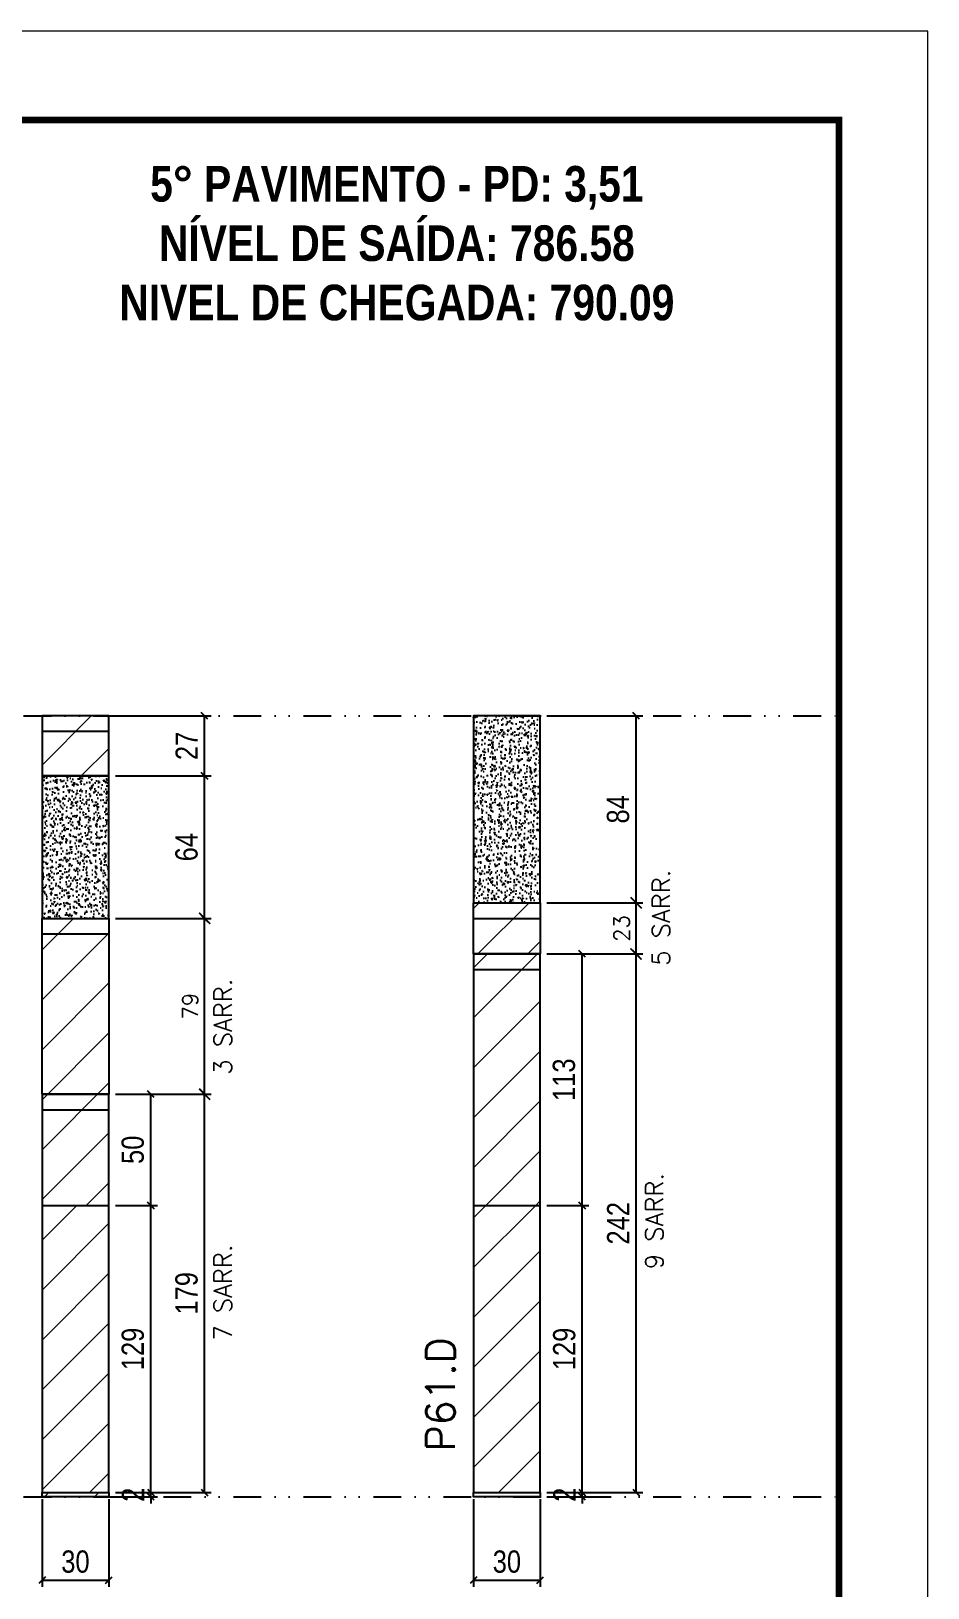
# Model space of a CAD drawing. Extents: x 28748 to 35002, y 14885 to 43501.
# Drawn here: x 31429 to 31832, y 37058 to 37758 of the extents above; entities that cross this region are included whole.
import ezdxf

# ---------------------------------------------------------------- set-up
doc = ezdxf.new("R2010")
doc.units = 0
doc.linetypes.add('DASHED', pattern=[0.75, 0.5, -0.25])
doc.linetypes.add('DIVIDE2', pattern=[0.625, 0.25, -0.125, 0, -0.125, 0, -0.125])
for name, color, linetype in [('COTA', 241, 'Continuous'), ('NOMENCLATURA', 7, 'Continuous'), ('Nível', 160, 'Continuous'), ('Painéis', 200, 'Continuous'), ('SARR_2.2x7', 40, 'Continuous')]:
    doc.layers.add(name, color=color, linetype=linetype)
for name, color, linetype, lineweight in [('Folhas', 255, 'Continuous', 9), ('Hachura', 251, 'Continuous', 9), ('SARRAFO DE PRESSAO', 251, 'DASHED', 9), ('Texto Seção', 7, 'Continuous', 15)]:
    doc.layers.add(name, color=color, linetype=linetype, lineweight=lineweight)
doc.styles.add('COTA TECNICA', font='techl___.ttf', dxfattribs={"height": 10})
doc.styles.add('COTA TECNICA-50', font='techl___.ttf', dxfattribs={"height": 10})
doc.styles.add('REGUA-120', font='ROMANS.shx', dxfattribs={"height": 15})
doc.styles.add('ROMANC', font='techb___.ttf', dxfattribs={"height": 2.5})
doc.styles.add('ROMANS', font='romans.shx')
doc.dimstyles.new('COTA PAINEL-50', dxfattribs={"dimtxt": 10, "dimasz": 3, "dimexe": 3, "dimexo": 3, "dimgap": 3, "dimtad": 1, "dimdec": 1, "dimzin": 12, "dimdsep": 46, "dimtxsty": 'COTA TECNICA-50', "dimblk1": 'OBLIQUE', "dimblk2": 'OBLIQUE', "dimsah": 1, "dimcen": 0.9, "dimclrd": 4, "dimclre": 4, "dimclrt": 240, "dimadec": 1, "dimazin": 3, "dimtfac": 1, "dimtdec": 1, "dimtmove": 0, "dimatfit": 3, "dimfxl": 1, "dimtolj": 1, "dimtzin": 12, "dimarcsym": 0})
doc.dimstyles.new('Cota Paínel', dxfattribs={"dimtxt": 7, "dimasz": 5, "dimexe": 3, "dimexo": 3, "dimgap": 3, "dimtad": 1, "dimdec": 1, "dimzin": 12, "dimdsep": 46, "dimtxsty": 'ROMANS', "dimblk": 'ARCHTICK', "dimcen": 0, "dimclrd": 4, "dimclre": 4, "dimclrt": 1, "dimadec": 1, "dimazin": 3, "dimtfac": 1, "dimtdec": 1, "dimtmove": 0, "dimatfit": 3, "dimldrblk": 'OBLIQUE', "dimfxl": 1, "dimtolj": 1, "dimtzin": 12, "dimarcsym": 0})
doc.dimstyles.new('PAINEL', dxfattribs={"dimtxt": 10, "dimasz": 3, "dimexe": 3, "dimexo": 3, "dimgap": 3, "dimtad": 1, "dimdec": 1, "dimzin": 12, "dimdsep": 46, "dimtxsty": 'COTA TECNICA', "dimblk1": 'OBLIQUE', "dimblk2": 'OBLIQUE', "dimsah": 1, "dimcen": 0.9, "dimclrd": 4, "dimclre": 4, "dimclrt": 240, "dimadec": 1, "dimazin": 3, "dimtfac": 1, "dimtdec": 1, "dimtmove": 0, "dimatfit": 3, "dimfxl": 1, "dimtolj": 1, "dimtzin": 12, "dimarcsym": 0})
pattern_1 = [(45, (-100272.658, 8260.539), (-11.2253202, 11.2253202), [])]
pattern_2 = [(45, (25799.309, 30974.01), (-11.22532, 11.22532), [])]

# ---------------------------------------------------------------- blocks, each defined once
blk = doc.blocks.new('9999999999')
at = {"layer": 'Folhas'}
blk.add_lwpolyline([(98138.98, 34190.21), (99623.98, 34190.21), (99623.98, 35240.21), (98138.98, 35240.21)], close=True, dxfattribs=at)
at = {"layer": 'Folhas', "color": 30, "const_width": 3}
blk.add_lwpolyline([(98213.98, 34230.21), (99583.98, 34230.21), (99583.98, 35200.21), (98213.98, 35200.21)], close=True, dxfattribs=at)
blk = doc.blocks.new('_Oblique')
at = {"color": 0, "linetype": 'ByBlock', "lineweight": -2}
blk.add_line((-0.5, -0.5), (0.5, 0.5), dxfattribs=at)
blk = doc.blocks.new('*D507')
at = {"layer": 'COTA', "color": 4, "lineweight": -2, "transparency": 16777216}
for p, q in [((31433.69, 37098.15), (31433.69, 37058.81)), ((31463.69, 37098.15), (31463.69, 37058.81)), ((31433.69, 37061.81), (31463.69, 37061.81))]:
    blk.add_line(p, q, dxfattribs=at)
at = {"layer": 'Defpoints', "color": 0, "transparency": 16777216}
for p in [(31433.69, 37101.15), (31463.69, 37101.15), (31463.69, 37061.81)]:
    blk.add_point(p, dxfattribs=at)
at = {"layer": 'COTA', "color": 4, "lineweight": -2, "transparency": 16777216, "xscale": 3, "yscale": 3, "zscale": 3, "rotation": 180}
blk.add_blockref('_Oblique', (31433.69, 37061.81), dxfattribs=at)
at = {"layer": 'COTA', "color": 4, "lineweight": -2, "transparency": 16777216, "xscale": 3, "yscale": 3, "zscale": 3}
blk.add_blockref('_Oblique', (31463.69, 37061.81), dxfattribs=at)
at = {"layer": 'COTA', "color": 240, "transparency": 16777216, "insert": (31448.69, 37070.03), "char_height": 10, "attachment_point": 5, "style": 'COTA TECNICA'}
blk.add_mtext('\\A1;30', dxfattribs=at)
blk = doc.blocks.new('*D508')
at = {"layer": 'COTA', "color": 4, "lineweight": -2, "transparency": 16777216}
for p, q in [((31466.69, 37101.15), (31485.6, 37101.15)), ((31466.69, 37099.15), (31485.6, 37099.15)), ((31482.6, 37101.15), (31482.6, 37104.15)), ((31482.6, 37099.15), (31482.6, 37101.15)), ((31482.6, 37099.15), (31482.6, 37096.15))]:
    blk.add_line(p, q, dxfattribs=at)
at = {"layer": 'Defpoints', "color": 0, "transparency": 16777216}
for p in [(31463.69, 37101.15), (31463.69, 37099.15), (31482.6, 37101.15)]:
    blk.add_point(p, dxfattribs=at)
at = {"layer": 'COTA', "color": 4, "lineweight": -2, "transparency": 16777216, "xscale": 3, "yscale": 3, "zscale": 3}
for p, rotation in [((31482.6, 37101.15), 270), ((31482.6, 37099.15), 90)]:
    blk.add_blockref('_Oblique', p, dxfattribs=dict(at, rotation=rotation))
at = {"layer": 'COTA', "color": 240, "transparency": 16777216, "insert": (31474.6, 37100.15), "char_height": 10, "attachment_point": 5, "rotation": 90, "style": 'COTA TECNICA-50'}
blk.add_mtext('\\A1;2', dxfattribs=at)
blk = doc.blocks.new('*D1635')
at = {"layer": 'COTA', "color": 4, "linetype": 'ByBlock', "lineweight": -2, "transparency": 16777216}
for p, q in [((31466.69, 37280.15), (31509.77, 37280.15)), ((31506.77, 37101.15), (31506.77, 37280.15)), ((31466.69, 37101.15), (31509.77, 37101.15))]:
    blk.add_line(p, q, dxfattribs=at)
at = {"layer": 'Defpoints', "color": 0, "linetype": 'ByBlock', "transparency": 16777216}
for p in [(31463.69, 37280.15), (31506.77, 37280.15), (31463.69, 37101.15)]:
    blk.add_point(p, dxfattribs=at)
at = {"layer": 'COTA', "color": 4, "linetype": 'ByBlock', "lineweight": -2, "transparency": 16777216, "xscale": 3, "yscale": 3, "zscale": 3}
for p, rotation in [((31506.77, 37280.15), 90), ((31506.77, 37101.15), 270)]:
    blk.add_blockref('_Oblique', p, dxfattribs=dict(at, rotation=rotation))
at = {"layer": 'COTA', "color": 240, "linetype": 'ByBlock', "transparency": 16777216, "insert": (31498.67, 37190.65), "char_height": 10, "attachment_point": 5, "rotation": 90, "style": 'COTA TECNICA'}
blk.add_mtext('\\A1;179', dxfattribs=at)
blk = doc.blocks.new('*D1636')
at = {"layer": 'COTA', "color": 4, "linetype": 'ByBlock', "lineweight": -2, "transparency": 16777216}
for p, q in [((31466.69, 37230.15), (31485.6, 37230.15)), ((31482.6, 37101.15), (31482.6, 37230.15)), ((31466.69, 37101.15), (31485.6, 37101.15))]:
    blk.add_line(p, q, dxfattribs=at)
at = {"layer": 'Defpoints', "color": 0, "linetype": 'ByBlock', "transparency": 16777216}
for p in [(31463.69, 37230.15), (31482.6, 37230.15), (31463.69, 37101.15)]:
    blk.add_point(p, dxfattribs=at)
at = {"layer": 'COTA', "color": 4, "linetype": 'ByBlock', "lineweight": -2, "transparency": 16777216, "xscale": 3, "yscale": 3, "zscale": 3}
for p, rotation in [((31482.6, 37230.15), 90), ((31482.6, 37101.15), 270)]:
    blk.add_blockref('_Oblique', p, dxfattribs=dict(at, rotation=rotation))
at = {"layer": 'COTA', "color": 240, "linetype": 'ByBlock', "transparency": 16777216, "insert": (31474.51, 37165.65), "char_height": 10, "attachment_point": 5, "rotation": 90, "style": 'COTA TECNICA'}
blk.add_mtext('\\A1;129', dxfattribs=at)
blk = doc.blocks.new('*D1637')
at = {"layer": 'COTA', "color": 4, "linetype": 'ByBlock', "lineweight": -2, "transparency": 16777216}
for p, q in [((31466.69, 37280.15), (31485.6, 37280.15)), ((31482.6, 37230.15), (31482.6, 37280.15)), ((31466.69, 37230.15), (31485.6, 37230.15))]:
    blk.add_line(p, q, dxfattribs=at)
at = {"layer": 'Defpoints', "color": 0, "linetype": 'ByBlock', "transparency": 16777216}
for p in [(31463.69, 37280.15), (31482.6, 37280.15), (31463.69, 37230.15)]:
    blk.add_point(p, dxfattribs=at)
at = {"layer": 'COTA', "color": 4, "linetype": 'ByBlock', "lineweight": -2, "transparency": 16777216, "xscale": 3, "yscale": 3, "zscale": 3}
for p, rotation in [((31482.6, 37280.15), 90), ((31482.6, 37230.15), 270)]:
    blk.add_blockref('_Oblique', p, dxfattribs=dict(at, rotation=rotation))
at = {"layer": 'COTA', "color": 240, "linetype": 'ByBlock', "transparency": 16777216, "insert": (31474.49, 37255.15), "char_height": 10, "attachment_point": 5, "rotation": 90, "style": 'COTA TECNICA'}
blk.add_mtext('\\A1;50', dxfattribs=at)
blk = doc.blocks.new('*D509')
at = {"layer": 'COTA', "color": 4, "lineweight": -2, "transparency": 16777216}
for p, q in [((31627.62, 37098.15), (31627.62, 37058.81)), ((31657.62, 37098.15), (31657.62, 37058.81)), ((31627.62, 37061.81), (31657.62, 37061.81))]:
    blk.add_line(p, q, dxfattribs=at)
at = {"layer": 'Defpoints', "color": 0, "transparency": 16777216}
for p in [(31627.62, 37101.15), (31657.62, 37101.15), (31657.62, 37061.81)]:
    blk.add_point(p, dxfattribs=at)
at = {"layer": 'COTA', "color": 4, "lineweight": -2, "transparency": 16777216, "xscale": 3, "yscale": 3, "zscale": 3, "rotation": 180}
blk.add_blockref('_Oblique', (31627.62, 37061.81), dxfattribs=at)
at = {"layer": 'COTA', "color": 4, "lineweight": -2, "transparency": 16777216, "xscale": 3, "yscale": 3, "zscale": 3}
blk.add_blockref('_Oblique', (31657.62, 37061.81), dxfattribs=at)
at = {"layer": 'COTA', "color": 240, "transparency": 16777216, "insert": (31642.62, 37070.03), "char_height": 10, "attachment_point": 5, "style": 'COTA TECNICA'}
blk.add_mtext('\\A1;30', dxfattribs=at)
blk = doc.blocks.new('*D510')
at = {"layer": 'COTA', "color": 4, "lineweight": -2, "transparency": 16777216}
for p, q in [((31660.62, 37101.15), (31679.52, 37101.15)), ((31660.62, 37099.15), (31679.52, 37099.15)), ((31676.52, 37101.15), (31676.52, 37104.15)), ((31676.52, 37099.15), (31676.52, 37101.15)), ((31676.52, 37099.15), (31676.52, 37096.15))]:
    blk.add_line(p, q, dxfattribs=at)
at = {"layer": 'Defpoints', "color": 0, "transparency": 16777216}
for p in [(31657.62, 37101.15), (31657.62, 37099.15), (31676.52, 37101.15)]:
    blk.add_point(p, dxfattribs=at)
at = {"layer": 'COTA', "color": 4, "lineweight": -2, "transparency": 16777216, "xscale": 3, "yscale": 3, "zscale": 3}
for p, rotation in [((31676.52, 37101.15), 270), ((31676.52, 37099.15), 90)]:
    blk.add_blockref('_Oblique', p, dxfattribs=dict(at, rotation=rotation))
at = {"layer": 'COTA', "color": 240, "transparency": 16777216, "insert": (31668.52, 37100.15), "char_height": 10, "attachment_point": 5, "rotation": 90, "style": 'COTA TECNICA-50'}
blk.add_mtext('\\A1;2', dxfattribs=at)
blk = doc.blocks.new('*D1638')
at = {"layer": 'COTA', "color": 4, "linetype": 'ByBlock', "lineweight": -2, "transparency": 16777216}
for p, q in [((31660.62, 37343.15), (31703.7, 37343.15)), ((31700.7, 37101.15), (31700.7, 37343.15)), ((31660.62, 37101.15), (31703.7, 37101.15))]:
    blk.add_line(p, q, dxfattribs=at)
at = {"layer": 'Defpoints', "color": 0, "linetype": 'ByBlock', "transparency": 16777216}
for p in [(31657.62, 37343.15), (31700.7, 37343.15), (31657.62, 37101.15)]:
    blk.add_point(p, dxfattribs=at)
at = {"layer": 'COTA', "color": 4, "linetype": 'ByBlock', "lineweight": -2, "transparency": 16777216, "xscale": 3, "yscale": 3, "zscale": 3}
for p, rotation in [((31700.7, 37343.15), 90), ((31700.7, 37101.15), 270)]:
    blk.add_blockref('_Oblique', p, dxfattribs=dict(at, rotation=rotation))
at = {"layer": 'COTA', "color": 240, "linetype": 'ByBlock', "transparency": 16777216, "insert": (31692.63, 37222.15), "char_height": 10, "attachment_point": 5, "rotation": 90, "style": 'COTA TECNICA'}
blk.add_mtext('\\A1;242', dxfattribs=at)
blk = doc.blocks.new('*D1639')
at = {"layer": 'COTA', "color": 4, "linetype": 'ByBlock', "lineweight": -2, "transparency": 16777216}
for p, q in [((31660.62, 37230.15), (31679.52, 37230.15)), ((31676.52, 37101.15), (31676.52, 37230.15)), ((31660.62, 37101.15), (31679.52, 37101.15))]:
    blk.add_line(p, q, dxfattribs=at)
at = {"layer": 'Defpoints', "color": 0, "linetype": 'ByBlock', "transparency": 16777216}
for p in [(31657.62, 37230.15), (31676.52, 37230.15), (31657.62, 37101.15)]:
    blk.add_point(p, dxfattribs=at)
at = {"layer": 'COTA', "color": 4, "linetype": 'ByBlock', "lineweight": -2, "transparency": 16777216, "xscale": 3, "yscale": 3, "zscale": 3}
for p, rotation in [((31676.52, 37230.15), 90), ((31676.52, 37101.15), 270)]:
    blk.add_blockref('_Oblique', p, dxfattribs=dict(at, rotation=rotation))
at = {"layer": 'COTA', "color": 240, "linetype": 'ByBlock', "transparency": 16777216, "insert": (31668.44, 37165.65), "char_height": 10, "attachment_point": 5, "rotation": 90, "style": 'COTA TECNICA'}
blk.add_mtext('\\A1;129', dxfattribs=at)
blk = doc.blocks.new('*D1640')
at = {"layer": 'COTA', "color": 4, "linetype": 'ByBlock', "lineweight": -2, "transparency": 16777216}
for p, q in [((31660.62, 37343.15), (31679.52, 37343.15)), ((31676.52, 37230.15), (31676.52, 37343.15)), ((31660.62, 37230.15), (31679.52, 37230.15))]:
    blk.add_line(p, q, dxfattribs=at)
at = {"layer": 'Defpoints', "color": 0, "linetype": 'ByBlock', "transparency": 16777216}
for p in [(31657.62, 37343.15), (31676.52, 37343.15), (31657.62, 37230.15)]:
    blk.add_point(p, dxfattribs=at)
at = {"layer": 'COTA', "color": 4, "linetype": 'ByBlock', "lineweight": -2, "transparency": 16777216, "xscale": 3, "yscale": 3, "zscale": 3}
for p, rotation in [((31676.52, 37343.15), 90), ((31676.52, 37230.15), 270)]:
    blk.add_blockref('_Oblique', p, dxfattribs=dict(at, rotation=rotation))
at = {"layer": 'COTA', "color": 240, "linetype": 'ByBlock', "transparency": 16777216, "insert": (31668.3, 37286.65), "char_height": 10, "attachment_point": 5, "rotation": 90, "style": 'COTA TECNICA'}
blk.add_mtext('\\A1;113', dxfattribs=at)
blk = doc.blocks.new('_ArchTick')
at = {"color": 0, "linetype": 'ByBlock', "const_width": 0.15}
blk.add_lwpolyline([(-0.5, -0.5), (0.5, 0.5)], dxfattribs=at)
blk = doc.blocks.new('*D1641')
at = {"layer": 'COTA', "color": 4, "lineweight": -2, "transparency": 16777216}
for p, q in [((31466.69, 37359.15), (31509.77, 37359.15)), ((31506.77, 37280.15), (31506.77, 37359.15)), ((31466.69, 37280.15), (31509.77, 37280.15))]:
    blk.add_line(p, q, dxfattribs=at)
at = {"layer": 'Defpoints', "color": 0, "transparency": 16777216}
for p in [(31463.69, 37359.15), (31506.77, 37359.15), (31463.69, 37280.15)]:
    blk.add_point(p, dxfattribs=at)
at = {"layer": 'COTA', "color": 4, "lineweight": -2, "transparency": 16777216, "xscale": 5, "yscale": 5, "zscale": 5}
for p, rotation in [((31506.77, 37359.15), 90), ((31506.77, 37280.15), 270)]:
    blk.add_blockref('_ArchTick', p, dxfattribs=dict(at, rotation=rotation))
at = {"layer": 'COTA', "color": 1, "transparency": 16777216, "insert": (31500.27, 37319.65), "char_height": 7, "attachment_point": 5, "rotation": 90, "style": 'ROMANS'}
blk.add_mtext('\\A1;79', dxfattribs=at)
blk = doc.blocks.new('*D1642')
at = {"layer": 'COTA', "color": 4, "lineweight": -2, "transparency": 16777216}
for p, q in [((31660.62, 37366.15), (31703.7, 37366.15)), ((31700.7, 37343.15), (31700.7, 37366.15)), ((31660.62, 37343.15), (31703.7, 37343.15))]:
    blk.add_line(p, q, dxfattribs=at)
at = {"layer": 'Defpoints', "color": 0, "transparency": 16777216}
for p in [(31657.62, 37366.15), (31700.7, 37366.15), (31657.62, 37343.15)]:
    blk.add_point(p, dxfattribs=at)
at = {"layer": 'COTA', "color": 4, "lineweight": -2, "transparency": 16777216, "xscale": 5, "yscale": 5, "zscale": 5}
for p, rotation in [((31700.7, 37366.15), 90), ((31700.7, 37343.15), 270)]:
    blk.add_blockref('_ArchTick', p, dxfattribs=dict(at, rotation=rotation))
at = {"layer": 'COTA', "color": 1, "transparency": 16777216, "insert": (31694.2, 37354.65), "char_height": 7, "attachment_point": 5, "rotation": 90, "style": 'ROMANS'}
blk.add_mtext('\\A1;23', dxfattribs=at)
blk = doc.blocks.new('*D2127')
at = {"layer": 'COTA', "color": 4, "lineweight": -2, "transparency": 16777216}
for p, q in [((31660.62, 37450.15), (31703.7, 37450.15)), ((31700.7, 37366.15), (31700.7, 37450.15)), ((31660.62, 37366.15), (31703.7, 37366.15))]:
    blk.add_line(p, q, dxfattribs=at)
at = {"layer": 'Defpoints', "color": 0, "transparency": 16777216}
for p in [(31657.62, 37450.15), (31700.7, 37450.15), (31657.62, 37366.15)]:
    blk.add_point(p, dxfattribs=at)
at = {"layer": 'COTA', "color": 4, "lineweight": -2, "transparency": 16777216, "xscale": 3, "yscale": 3, "zscale": 3}
for p, rotation in [((31700.7, 37450.15), 90), ((31700.7, 37366.15), 270)]:
    blk.add_blockref('_Oblique', p, dxfattribs=dict(at, rotation=rotation))
at = {"layer": 'COTA', "color": 240, "transparency": 16777216, "insert": (31692.61, 37408.15), "char_height": 10, "attachment_point": 5, "rotation": 90, "style": 'COTA TECNICA-50'}
blk.add_mtext('\\A1;84', dxfattribs=at)
blk = doc.blocks.new('*D2128')
at = {"layer": 'COTA', "color": 4, "lineweight": -2, "transparency": 16777216}
for p, q in [((31466.69, 37423.15), (31509.77, 37423.15)), ((31506.77, 37359.15), (31506.77, 37423.15)), ((31466.69, 37359.15), (31509.77, 37359.15))]:
    blk.add_line(p, q, dxfattribs=at)
at = {"layer": 'Defpoints', "color": 0, "transparency": 16777216}
for p in [(31463.69, 37423.15), (31506.77, 37423.15), (31463.69, 37359.15)]:
    blk.add_point(p, dxfattribs=at)
at = {"layer": 'COTA', "color": 4, "lineweight": -2, "transparency": 16777216, "xscale": 3, "yscale": 3, "zscale": 3}
for p, rotation in [((31506.77, 37423.15), 90), ((31506.77, 37359.15), 270)]:
    blk.add_blockref('_Oblique', p, dxfattribs=dict(at, rotation=rotation))
at = {"layer": 'COTA', "color": 240, "transparency": 16777216, "insert": (31498.67, 37391.15), "char_height": 10, "attachment_point": 5, "rotation": 90, "style": 'COTA TECNICA-50'}
blk.add_mtext('\\A1;64', dxfattribs=at)
blk = doc.blocks.new('*D2243')
at = {"layer": 'COTA', "color": 4, "lineweight": -2, "transparency": 16777216}
for p, q in [((31466.69, 37450.15), (31509.77, 37450.15)), ((31506.77, 37423.15), (31506.77, 37450.15)), ((31466.69, 37423.15), (31509.77, 37423.15))]:
    blk.add_line(p, q, dxfattribs=at)
at = {"layer": 'Defpoints', "color": 0, "transparency": 16777216}
for p in [(31463.69, 37450.15), (31506.77, 37450.15), (31463.69, 37423.15)]:
    blk.add_point(p, dxfattribs=at)
at = {"layer": 'COTA', "color": 4, "lineweight": -2, "transparency": 16777216, "xscale": 3, "yscale": 3, "zscale": 3}
for p, rotation in [((31506.77, 37450.15), 90), ((31506.77, 37423.15), 270)]:
    blk.add_blockref('_Oblique', p, dxfattribs=dict(at, rotation=rotation))
at = {"layer": 'COTA', "color": 240, "transparency": 16777216, "insert": (31498.7, 37436.65), "char_height": 10, "attachment_point": 5, "rotation": 90, "style": 'COTA TECNICA'}
blk.add_mtext('\\A1;27', dxfattribs=at)

msp = doc.modelspace()

# ---------------------------------------------------------------- hatches: boundary and pattern name
at = {"layer": 'COTA', "linetype": 'ByBlock'}
h = msp.add_hatch(dxfattribs=at)
h.set_pattern_fill('AR-CONC', color=256, scale=0.03)
h.set_pattern_definition([(50, (25799.3086, 30972.0097), (5.46554, -0.4781726), [0.5715, -6.2865]), (355, (25799.3086, 30972.01), (-1.0573026, 5.7317054), [0.4572, -5.0292175]), (100.451445, (25799.764, 30971.97), (4.4082374, 5.2535326), [0.4857003, -5.3427073]), (46.1842, (25799.3086, 30973.534), (8.132371, -1.26127), [0.85725, -9.42975]), (96.63556, (25799.986, 30973.429), (7.122124, 7.422784), [0.728551, -8.014068]), (351.18415, (25799.309, 30973.534), (7.122124, 7.422784), [0.685799, -7.543792]), (21, (25800.0706, 30973.1527), (4.5484317, -3.067956), [0.5715, -6.2865]), (326, (25800.0706, 30973.153), (1.854061, 5.525639), [0.4572, -5.0292]), (71.451445, (25800.4496, 30972.897), (6.4024926, 2.457683), [0.4857003, -5.342698]), (37.5, (25799.3086, 30972.0097), (0.0926581, 2.53665117), [0, -4.96824, 0, -5.1054, 0, -5.04825]), (7.5, (25799.3086, 30972.0097), (2.0045899, 3.00541724), [0, -2.91084, 0, -4.85394, 0, -1.92405]), (327.5, (25797.6093, 30972.0097), (4.06771786, -0.1718623), [0, -1.905, 0, -5.9436, 0, -7.8867]), (317.5, (25796.8473, 30972.0097), (4.4438754, 0.7627947), [0, -2.4765, 0, -3.94716, 0, -5.6007])])
h.paths.add_polyline_path([(31627.62, 37450.15), (31627.62, 37366.15), (31657.62, 37366.15), (31657.62, 37450.15)])
h = msp.add_hatch(dxfattribs=at)
h.set_pattern_fill('AR-CONC', color=256, scale=0.03)
h.set_pattern_definition([(50, (25799.3086, 30918.0097), (5.46554, -0.4781726), [0.5715, -6.2865]), (355, (25799.3086, 30918.01), (-1.0573026, 5.7317054), [0.4572, -5.0292175]), (100.451445, (25799.764, 30917.97), (4.4082374, 5.2535326), [0.4857003, -5.3427073]), (46.1842, (25799.3086, 30919.534), (8.132371, -1.26127), [0.85725, -9.42975]), (96.63556, (25799.986, 30919.429), (7.122124, 7.422784), [0.728551, -8.014068]), (351.18415, (25799.309, 30919.534), (7.122124, 7.422784), [0.685799, -7.543792]), (21, (25800.0706, 30919.1527), (4.5484317, -3.067956), [0.5715, -6.2865]), (326, (25800.0706, 30919.153), (1.854061, 5.525639), [0.4572, -5.0292]), (71.451445, (25800.4496, 30918.897), (6.4024926, 2.457683), [0.4857003, -5.342698]), (37.5, (25799.3086, 30918.0097), (0.0926581, 2.53665117), [0, -4.96824, 0, -5.1054, 0, -5.04825]), (7.5, (25799.3086, 30918.0097), (2.0045899, 3.00541724), [0, -2.91084, 0, -4.85394, 0, -1.92405]), (327.5, (25797.6093, 30918.0097), (4.06771786, -0.1718623), [0, -1.905, 0, -5.9436, 0, -7.8867]), (317.5, (25796.8473, 30918.0097), (4.4438754, 0.7627947), [0, -2.4765, 0, -3.94716, 0, -5.6007])])
h.paths.add_polyline_path([(31463.69, 37423.15), (31433.69, 37423.15), (31433.69, 37359.15), (31463.69, 37359.15)])
at = {"layer": 'Hachura'}
h = msp.add_hatch(dxfattribs=at)
h.set_pattern_fill('ANSI31', color=256, scale=5)
h.paths.add_polyline_path([(31463.69, 37450.15), (31433.69, 37450.15), (31433.69, 37423.15), (31463.69, 37423.15)])
at = {"layer": 'Hachura', "linetype": 'ByBlock'}
h = msp.add_hatch(dxfattribs=at)
h.set_pattern_fill('ANSI31', color=256, scale=5)
h.set_pattern_definition(pattern_2)
h.paths.add_polyline_path([(31657.62, 37366.15), (31627.62, 37366.15), (31627.62, 37343.15), (31657.62, 37343.15)])
h = msp.add_hatch(dxfattribs=at)
h.set_pattern_fill('ANSI31', color=256, scale=5)
h.set_pattern_definition(pattern_1)
h.paths.add_polyline_path([(31463.69, 37359.15), (31433.69, 37359.15), (31433.69, 37230.15), (31463.69, 37230.15)])
h = msp.add_hatch(dxfattribs=at)
h.set_pattern_fill('ANSI31', color=256, scale=5)
h.set_pattern_definition(pattern_1)
h.paths.add_polyline_path([(31627.62, 37230.15), (31657.62, 37230.15), (31657.62, 37343.15), (31627.62, 37343.15)])
h = msp.add_hatch(dxfattribs=at)
h.set_pattern_fill('ANSI31', color=256, scale=5)
h.set_pattern_definition(pattern_2)
h.paths.add_polyline_path([(31463.69, 37230.15), (31433.69, 37230.15), (31433.69, 37101.15), (31463.69, 37101.15)])
h = msp.add_hatch(dxfattribs=at)
h.set_pattern_fill('ANSI31', color=256, scale=5)
h.set_pattern_definition(pattern_1)
h.paths.add_polyline_path([(31657.62, 37230.15), (31627.62, 37230.15), (31627.62, 37101.15), (31657.62, 37101.15)])
h = msp.add_hatch(dxfattribs=at)
h.set_pattern_fill('ANSI31', color=256, scale=5)
h.set_pattern_definition(pattern_1)
h.paths.add_polyline_path([(31463.69, 37101.15), (31433.69, 37101.15), (31433.69, 37099.15), (31463.69, 37099.15)])

# ---------------------------------------------------------------- linework, layer by layer
at = {"layer": 'COTA', "linetype": 'ByBlock'}
for points in [[(31627.62, 37366.15), (31657.62, 37366.15), (31657.62, 37450.15), (31627.62, 37450.15)], [(31433.69, 37359.15), (31463.69, 37359.15), (31463.69, 37423.15), (31433.69, 37423.15)]]:
    msp.add_lwpolyline(points, close=True, dxfattribs=at)
at = {"layer": 'Nível', "color": 4, "linetype": 'DIVIDE2', "ltscale": 50}
for p, q in [((30764.91, 37450.15), (31791.84, 37450.15)), ((30764.91, 37099.15), (31791.84, 37099.15))]:
    msp.add_line(p, q, dxfattribs=at)
at = {"layer": 'Painéis'}
for p, q in [((31463.69, 37450.15), (31433.69, 37450.15)), ((31433.69, 37450.15), (31433.69, 37423.15)), ((31463.69, 37423.15), (31463.69, 37450.15)), ((31433.69, 37423.15), (31463.69, 37423.15)), ((31627.62, 37343.15), (31657.62, 37343.15)), ((31657.62, 37343.15), (31627.62, 37343.15)), ((31627.62, 37343.15), (31627.62, 37343.15)), ((31657.62, 37343.15), (31657.62, 37343.15)), ((31433.69, 37280.15), (31463.69, 37280.15)), ((31463.69, 37280.15), (31433.69, 37280.15)), ((31433.69, 37280.15), (31433.69, 37280.15)), ((31463.69, 37280.15), (31463.69, 37280.15)), ((31433.69, 37230.15), (31463.69, 37230.15)), ((31627.62, 37230.15), (31657.62, 37230.15))]:
    msp.add_line(p, q, dxfattribs=at)
for points in [[(31627.62, 37366.15), (31657.62, 37366.15), (31657.62, 37343.15), (31627.62, 37343.15)], [(31433.69, 37359.15), (31463.69, 37359.15), (31463.69, 37280.15), (31433.69, 37280.15)], [(31627.62, 37101.15), (31657.62, 37101.15), (31657.62, 37343.15), (31627.62, 37343.15)], [(31433.69, 37101.15), (31463.69, 37101.15), (31463.69, 37280.15), (31433.69, 37280.15)], [(31433.69, 37101.15), (31463.69, 37101.15), (31463.69, 37099.15), (31433.69, 37099.15)], [(31627.62, 37101.15), (31657.62, 37101.15), (31657.62, 37099.15), (31627.62, 37099.15)]]:
    msp.add_lwpolyline(points, close=True, dxfattribs=at)
at = {"layer": 'SARR_2.2x7'}
for p, q in [((31463.69, 37443.15), (31433.69, 37443.15)), ((31627.62, 37359.15), (31657.62, 37359.15)), ((31433.69, 37352.15), (31463.69, 37352.15)), ((31627.62, 37336.15), (31657.62, 37336.15)), ((31433.69, 37273.15), (31463.69, 37273.15))]:
    msp.add_line(p, q, dxfattribs=at)

# ---------------------------------------------------------------- block references
at = {"layer": 'SARRAFO DE PRESSAO', "color": 6, "linetype": 'ByBlock'}
msp.add_blockref('9999999999', (-67792.14, 2517.66), dxfattribs=at)

# ---------------------------------------------------------------- texts
at = {"layer": 'NOMENCLATURA', "color": 2, "insert": (31593.17, 37723.93), "char_height": 16, "attachment_point": 2, "style": 'ROMANC'}
msp.add_mtext_dynamic_manual_height_columns('\\P5° PAVIMENTO - PD: 3,51\\PNÍVEL DE SAÍDA: 786.58\\PNIVEL DE CHEGADA: 790.09', width=300.2766, gutter_width=1, heights=[0], dxfattribs=at)
at = {"layer": 'Texto Seção', "linetype": 'Continuous', "style": 'ROMANS'}
for s, p in [('5 SARR.', (31715.92, 37337.85)), ('3 SARR.', (31518.96, 37288.88)), ('9 SARR.', (31712.88, 37201.52)), ('7 SARR.', (31518.96, 37169.41))]:
    msp.add_text(s, height=8, rotation=90, dxfattribs=at).set_placement(p)
at = {"layer": 'Texto Seção', "insert": (31619.29, 37119.62), "char_height": 13, "width": 285.3299, "attachment_point": 7, "rotation": 90, "style": 'REGUA-120'}
msp.add_mtext('P61.D', dxfattribs=at)

# ---------------------------------------------------------------- dimensions: what is measured, and where the dimension line sits
at = {"layer": 'COTA'}
for base, p1, p2, dimstyle, picture, middle in [((31506.77, 37450.15), (31463.69, 37423.15), (31463.69, 37450.15), 'PAINEL', '*D2243', (31498.7, 37436.65)), ((31700.7, 37450.15), (31657.62, 37366.15), (31657.62, 37450.15), 'COTA PAINEL-50', '*D2127', (31692.61, 37408.15)), ((31506.77, 37423.15), (31463.69, 37359.15), (31463.69, 37423.15), 'COTA PAINEL-50', '*D2128', (31498.67, 37391.15)), ((31700.7, 37366.15), (31657.62, 37343.15), (31657.62, 37366.15), 'Cota Paínel', '*D1642', (31694.2, 37354.65)), ((31506.77, 37359.15), (31463.69, 37280.15), (31463.69, 37359.15), 'Cota Paínel', '*D1641', (31500.27, 37319.65))]:
    dim = msp.add_linear_dim(base=base, p1=p1, p2=p2, angle=90, dimstyle=dimstyle, dxfattribs=at)
    dim.commit()
    dim.dimension.update_dxf_attribs({"geometry": picture, "text_midpoint": middle})
at = {"layer": 'COTA', "linetype": 'ByBlock'}
for base, p1, p2, picture, middle in [((31700.7, 37343.15), (31657.62, 37101.15), (31657.62, 37343.15), '*D1638', (31692.63, 37222.15)), ((31506.77, 37280.15), (31463.69, 37101.15), (31463.69, 37280.15), '*D1635', (31498.67, 37190.65)), ((31482.6, 37230.15), (31463.69, 37101.15), (31463.69, 37230.15), '*D1636', (31474.51, 37165.65)), ((31676.52, 37230.15), (31657.62, 37101.15), (31657.62, 37230.15), '*D1639', (31668.44, 37165.65))]:
    dim = msp.add_linear_dim(base=base, p1=p1, p2=p2, angle=90, dimstyle='PAINEL', dxfattribs=at)
    dim.commit()
    dim.dimension.update_dxf_attribs({"geometry": picture, "text_midpoint": middle})
for base, p1, p2, picture, middle in [((31676.52, 37343.15), (31657.62, 37230.15), (31657.62, 37343.15), '*D1640', (31668.3, 37286.65)), ((31482.6, 37280.15), (31463.69, 37230.15), (31463.69, 37280.15), '*D1637', (31474.49, 37255.15))]:
    dim = msp.add_linear_dim(base=base, p1=p1, p2=p2, angle=90, dimstyle='PAINEL', override={"dimtmove": 1}, dxfattribs=at)
    dim.commit()
    dim.dimension.update_dxf_attribs({"geometry": picture, "text_midpoint": middle})
at = {"layer": 'COTA'}
for base, p1, p2, picture, middle in [((31463.69, 37061.81), (31433.69, 37101.15), (31463.69, 37101.15), '*D507', (31448.69, 37070.03)), ((31657.62, 37061.81), (31627.62, 37101.15), (31657.62, 37101.15), '*D509', (31642.62, 37070.03))]:
    dim = msp.add_linear_dim(base=base, p1=p1, p2=p2, dimstyle='PAINEL', override={"dimarcsym": 2}, dxfattribs=at)
    dim.commit()
    dim.dimension.update_dxf_attribs({"geometry": picture, "text_midpoint": middle})
for base, p1, p2, picture, middle in [((31482.6, 37101.15), (31463.69, 37099.15), (31463.69, 37101.15), '*D508', (31482.6, 37100.15)), ((31676.52, 37101.15), (31657.62, 37099.15), (31657.62, 37101.15), '*D510', (31676.52, 37100.15))]:
    dim = msp.add_linear_dim(base=base, p1=p1, p2=p2, angle=90, dimstyle='COTA PAINEL-50', dxfattribs=at)
    dim.commit()
    dim.dimension.update_dxf_attribs({"geometry": picture, "text_midpoint": middle, "dimtype": 160})

doc.saveas('drawing.dxf')
